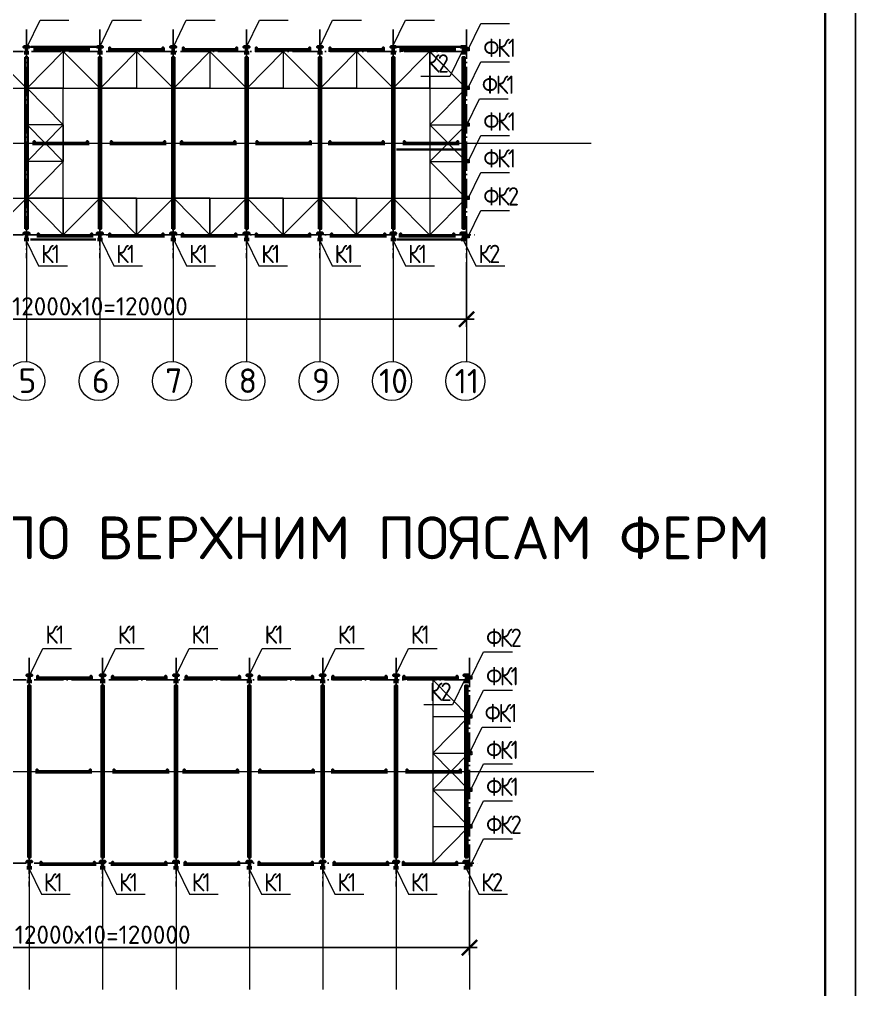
# Model space of a CAD drawing. Header units: millimetres. Extents: x -258606 to -95372, y 16759 to 83244.
# Drawn here: x -125295.1 to -125158.4, y 42037.8 to 42196.6 of the extents above; entities that cross this region are included whole.
import ezdxf

# ---------------------------------------------------------------- set-up
doc = ezdxf.new("R2010")
doc.units = ezdxf.units.MM
doc.header["$LTSCALE"] = 0.5
doc.linetypes.add('ACAD_ISO04W100', pattern=[30, 24, -3, 0, -3])
for name, color, linetype, lineweight in [('0.25-STAMP', 10, 'Continuous', 25), ('0.3-STAMP', 7, 'Continuous', 30), ('ТОЛСТЫЕ', 1, 'Continuous', 50), ('ТОЛСТЫЕ3', 7, 'Continuous', 30), ('ТОНКИЕе', 7, 'Continuous', 5)]:
    doc.layers.add(name, color=color, linetype=linetype, lineweight=lineweight)
doc.layers.add('оси', color=7, linetype='ACAD_ISO04W100')
doc.layers.add('размеры', color=7, linetype='Continuous')
doc.styles.add('Наклонный', font='isocpeur.ttf', dxfattribs={"height": 3.5})
doc.styles.add('Наклонный 5', font='isocpeur.ttf', dxfattribs={"oblique": 15, "height": 7})
doc.styles.add('Текст 3', font='isocpeur.ttf', dxfattribs={"height": 3})
doc.linetypes.add('119-3 Кабель низкоковольтный подземный', pattern='A,8,-2,[31,Russia-GOST_Topo.shx,S=0.1,R=180,X=0,Y=0],8,[31,Russia-GOST_Topo.shx,S=0.1,R=0,X=0,Y=0],-2', length=20)
doc.dimstyles.new('СТРОИТЕЛЬНЫЙ', dxfattribs={"dimtxt": 3.5, "dimasz": 2.5, "dimexe": 1.25, "dimexo": 0.625, "dimtad": 1, "dimdec": 0, "dimlfac": 100, "dimdsep": 46, "dimtxsty": 'Наклонный', "dimblk1": 'ARCHTICK', "dimblk2": 'ARCHTICK', "dimsah": 1, "dimcen": 0, "dimdle": 1.25, "dimadec": 0, "dimazin": 0, "dimtfac": 0.75, "dimtdec": 0, "dimtmove": 0, "dimatfit": 3, "dimldrblk": 'ARCHTICK', "dimfxl": 1, "dimtolj": 1, "dimtzin": 0, "dimarcsym": 0})

# ---------------------------------------------------------------- blocks, each defined once
blk = doc.blocks.new('_ArchTick')
at = {"color": 0, "linetype": 'ByBlock', "const_width": 0.15}
blk.add_lwpolyline([(-0.5, -0.5), (0.5, 0.5)], dxfattribs=at)
blk = doc.blocks.new('*D670')
at = {"layer": 'Defpoints', "color": 0, "transparency": 16777216}
for p in [(-125341.53, 42054.69), (-125221.53, 42054.69), (-125221.53, 42044.7)]:
    blk.add_point(p, dxfattribs=at)
at = {"layer": 'размеры', "color": 0, "lineweight": -2, "transparency": 16777216}
for p, q in [((-125341.53, 42054.06), (-125341.53, 42043.45)), ((-125221.53, 42054.06), (-125221.53, 42043.45)), ((-125342.78, 42044.7), (-125220.28, 42044.7))]:
    blk.add_line(p, q, dxfattribs=at)
at = {"layer": 'размеры', "color": 0, "lineweight": -2, "transparency": 16777216, "xscale": 2.5, "yscale": 2.5, "zscale": 2.5, "rotation": 180}
blk.add_blockref('_ArchTick', (-125341.53, 42044.7), dxfattribs=at)
at = {"layer": 'размеры', "color": 0, "lineweight": -2, "transparency": 16777216, "xscale": 2.5, "yscale": 2.5, "zscale": 2.5}
blk.add_blockref('_ArchTick', (-125221.53, 42044.7), dxfattribs=at)
at = {"layer": 'размеры', "color": 0, "lineweight": 0, "transparency": 16777216, "insert": (-125281.53, 42046.82), "char_height": 3, "attachment_point": 5, "style": 'Наклонный'}
blk.add_mtext('\\A1;12000х10=120000', dxfattribs=at)
blk = doc.blocks.new('*D672')
at = {"layer": 'Defpoints', "color": 0, "transparency": 16777216}
for p in [(-125341.98, 42157.52), (-125221.98, 42157.52), (-125221.98, 42147.53)]:
    blk.add_point(p, dxfattribs=at)
at = {"layer": 'размеры', "color": 0, "lineweight": -2, "transparency": 16777216}
for p, q in [((-125341.98, 42156.89), (-125341.98, 42146.28)), ((-125221.98, 42156.89), (-125221.98, 42146.28)), ((-125343.23, 42147.53), (-125220.73, 42147.53))]:
    blk.add_line(p, q, dxfattribs=at)
at = {"layer": 'размеры', "color": 0, "lineweight": -2, "transparency": 16777216, "xscale": 2.5, "yscale": 2.5, "zscale": 2.5, "rotation": 180}
blk.add_blockref('_ArchTick', (-125341.98, 42147.53), dxfattribs=at)
at = {"layer": 'размеры', "color": 0, "lineweight": -2, "transparency": 16777216, "xscale": 2.5, "yscale": 2.5, "zscale": 2.5}
blk.add_blockref('_ArchTick', (-125221.98, 42147.53), dxfattribs=at)
at = {"layer": 'размеры', "color": 0, "lineweight": 0, "transparency": 16777216, "insert": (-125281.98, 42149.65), "char_height": 3, "attachment_point": 5, "style": 'Наклонный'}
blk.add_mtext('\\A1;12000х10=120000', dxfattribs=at)

msp = doc.modelspace()

# ---------------------------------------------------------------- linework, layer by layer
at = {"layer": '0.25-STAMP', "color": 0}
msp.add_lwpolyline([(-125999.35286, 41751.8386), (-125158.35286, 41751.8386), (-125158.35286, 42345.8386), (-125999.35286, 42345.8386), (-125999.35286, 41751.8386)], dxfattribs=at)
at = {"layer": '0.3-STAMP', "color": 0}
msp.add_lwpolyline([(-125979.35286, 41756.8386), (-125163.35286, 41756.8386), (-125163.35286, 42340.8386), (-125979.35286, 42340.8386), (-125979.35286, 41756.8386)], dxfattribs=at)
at = {"layer": 'оси', "color": 0, "ltscale": 0.4}
for points in [[(-125293.98199, 42194.93007), (-125293.98199, 42194.93007), (-125293.98199, 42157.51886)], [(-125293.98199, 42194.93007), (-125293.98199, 42194.93007), (-125293.98199, 42157.51886)], [(-125281.98199, 42194.93007), (-125281.98199, 42194.93007), (-125281.98199, 42157.51886)], [(-125281.98199, 42194.93007), (-125281.98199, 42194.93007), (-125281.98199, 42157.51886)], [(-125269.98199, 42194.93007), (-125269.98199, 42194.93007), (-125269.98199, 42157.51886)], [(-125269.98199, 42194.93007), (-125269.98199, 42194.93007), (-125269.98199, 42157.51886)], [(-125257.98199, 42194.93007), (-125257.98199, 42194.93007), (-125257.98199, 42157.51886)], [(-125257.98199, 42194.93007), (-125257.98199, 42194.93007), (-125257.98199, 42157.51886)], [(-125245.98199, 42194.93007), (-125245.98199, 42194.93007), (-125245.98199, 42157.51886)], [(-125245.98199, 42194.93007), (-125245.98199, 42194.93007), (-125245.98199, 42157.51886)], [(-125233.98199, 42194.93007), (-125233.98199, 42194.93007), (-125233.98199, 42157.51886)], [(-125233.98199, 42194.93007), (-125233.98199, 42194.93007), (-125233.98199, 42157.51886)], [(-125221.98199, 42194.93007), (-125221.98199, 42194.93007), (-125221.98199, 42157.51886)], [(-125341.98199, 42191.35776), (-125221.98199, 42191.35776)], [(-125341.98199, 42161.35776), (-125341.98199, 42161.35776), (-125220.63511, 42161.35776)], [(-125293.52973, 42092.10035), (-125293.52973, 42092.10035), (-125293.52973, 42054.68914)], [(-125293.52973, 42092.10035), (-125293.52973, 42092.10035), (-125293.52973, 42054.68914)], [(-125281.52973, 42092.10035), (-125281.52973, 42092.10035), (-125281.52973, 42054.68914)], [(-125281.52973, 42092.10035), (-125281.52973, 42092.10035), (-125281.52973, 42054.68914)], [(-125269.52973, 42092.10035), (-125269.52973, 42092.10035), (-125269.52973, 42054.68914)], [(-125269.52973, 42092.10035), (-125269.52973, 42092.10035), (-125269.52973, 42054.68914)], [(-125257.52973, 42092.10035), (-125257.52973, 42092.10035), (-125257.52973, 42054.68914)], [(-125257.52973, 42092.10035), (-125257.52973, 42092.10035), (-125257.52973, 42054.68914)], [(-125245.52973, 42092.10035), (-125245.52973, 42092.10035), (-125245.52973, 42054.68914)], [(-125245.52973, 42092.10035), (-125245.52973, 42092.10035), (-125245.52973, 42054.68914)], [(-125233.52973, 42092.10035), (-125233.52973, 42092.10035), (-125233.52973, 42054.68914)], [(-125233.52973, 42092.10035), (-125233.52973, 42092.10035), (-125233.52973, 42054.68914)], [(-125221.52973, 42092.10035), (-125221.52973, 42092.10035), (-125221.52973, 42054.68914)], [(-125341.52973, 42088.52805), (-125221.52973, 42088.52805)], [(-125341.52973, 42058.52805), (-125341.52973, 42058.52805), (-125220.18284, 42058.52805)]]:
    msp.add_lwpolyline(points, dxfattribs=at)
at = {"layer": 'ТОЛСТЫЕ', "color": 0}
for points in [[(-125293.98199, 42191.60776), (-125293.98199, 42192.10776), (-125293.58199, 42192.10776), (-125294.38199, 42192.10776), (-125293.98199, 42192.10776), (-125293.98199, 42191.10776), (-125293.58199, 42191.10776)], [(-125292.59015, 42191.60776), (-125292.59015, 42191.90706), (-125292.59015, 42191.30772)], [(-125283.88643, 42191.60776), (-125283.88643, 42191.90706), (-125283.88643, 42191.30772)], [(-125281.98199, 42191.60776), (-125281.98199, 42192.10776), (-125281.58199, 42192.10776), (-125282.38199, 42192.10776), (-125281.98199, 42192.10776), (-125281.98199, 42191.10776), (-125281.58199, 42191.10776)], [(-125280.36139, 42191.60776), (-125280.36139, 42191.90706), (-125280.36139, 42191.30772)], [(-125271.65767, 42191.60776), (-125271.65767, 42191.90706), (-125271.65767, 42191.30772)], [(-125269.98199, 42191.60776), (-125269.98199, 42192.10776), (-125269.58199, 42192.10776), (-125270.38199, 42192.10776), (-125269.98199, 42192.10776), (-125269.98199, 42191.10776), (-125269.58199, 42191.10776)], [(-125268.31316, 42191.60776), (-125268.31316, 42191.90706), (-125268.31316, 42191.30772)], [(-125259.60944, 42191.60776), (-125259.60944, 42191.90706), (-125259.60944, 42191.30772)], [(-125257.98199, 42191.60776), (-125257.98199, 42192.10776), (-125257.58199, 42192.10776), (-125258.38199, 42192.10776), (-125257.98199, 42192.10776), (-125257.98199, 42191.10776), (-125257.58199, 42191.10776)], [(-125256.3721, 42191.60776), (-125256.3721, 42191.90706), (-125256.3721, 42191.30772)], [(-125247.66838, 42191.60776), (-125247.66838, 42191.90706), (-125247.66838, 42191.30772)], [(-125245.98199, 42191.60776), (-125245.98199, 42192.10776), (-125245.58199, 42192.10776), (-125246.38199, 42192.10776), (-125245.98199, 42192.10776), (-125245.98199, 42191.10776), (-125245.58199, 42191.10776)], [(-125244.32387, 42191.60776), (-125244.32387, 42191.90706), (-125244.32387, 42191.30772)], [(-125235.62015, 42191.60776), (-125235.62015, 42191.90706), (-125235.62015, 42191.30772)], [(-125233.98199, 42191.60776), (-125233.98199, 42192.10776), (-125233.58199, 42192.10776), (-125234.38199, 42192.10776), (-125233.98199, 42192.10776), (-125233.98199, 42191.10776), (-125233.58199, 42191.10776)], [(-125232.70966, 42191.60776), (-125232.70966, 42191.90706), (-125232.70966, 42191.30772)], [(-125224.00594, 42191.60776), (-125224.00594, 42191.90706), (-125224.00594, 42191.30772)], [(-125222.48199, 42191.60776), (-125222.48199, 42192.10776), (-125222.08199, 42192.10776), (-125222.88199, 42192.10776), (-125222.48199, 42192.10776), (-125222.48199, 42191.10776), (-125222.08199, 42191.10776)], [(-125293.98199, 42191.10776), (-125294.38199, 42191.10776)], [(-125292.59015, 42191.60776), (-125283.88643, 42191.60776)], [(-125281.98199, 42191.10776), (-125282.38199, 42191.10776)], [(-125280.36139, 42191.60776), (-125271.65767, 42191.60776)], [(-125269.98199, 42191.10776), (-125270.38199, 42191.10776)], [(-125268.31316, 42191.60776), (-125259.60944, 42191.60776)], [(-125257.98199, 42191.10776), (-125258.38199, 42191.10776)], [(-125256.3721, 42191.60776), (-125247.66838, 42191.60776)], [(-125245.98199, 42191.10776), (-125246.38199, 42191.10776)], [(-125244.32387, 42191.60776), (-125235.62015, 42191.60776)], [(-125233.98199, 42191.10776), (-125234.38199, 42191.10776)], [(-125232.70966, 42191.60776), (-125224.00594, 42191.60776)], [(-125222.48199, 42191.10776), (-125222.88199, 42191.10776)], [(-125292.71405, 42176.31149), (-125292.71405, 42176.61079), (-125292.71405, 42176.01145)], [(-125292.71405, 42176.31149), (-125284.01033, 42176.31149)], [(-125284.01033, 42176.31149), (-125284.01033, 42176.61079), (-125284.01033, 42176.01145)], [(-125280.09991, 42176.31149), (-125280.09991, 42176.61079), (-125280.09991, 42176.01145)], [(-125280.09991, 42176.31149), (-125271.39619, 42176.31149)], [(-125271.39619, 42176.31149), (-125271.39619, 42176.61079), (-125271.39619, 42176.01145)], [(-125268.62784, 42176.31149), (-125268.62784, 42176.61079), (-125268.62784, 42176.01145)], [(-125268.62784, 42176.31149), (-125259.92413, 42176.31149)], [(-125259.92413, 42176.31149), (-125259.92413, 42176.61079), (-125259.92413, 42176.01145)], [(-125256.26454, 42176.31149), (-125256.26454, 42176.61079), (-125256.26454, 42176.01145)], [(-125256.26454, 42176.31149), (-125247.56083, 42176.31149)], [(-125247.56083, 42176.31149), (-125247.56083, 42176.61079), (-125247.56083, 42176.01145)], [(-125244.34705, 42176.31149), (-125244.34705, 42176.61079), (-125244.34705, 42176.01145)], [(-125244.34705, 42176.31149), (-125235.64333, 42176.31149)], [(-125235.64333, 42176.31149), (-125235.64333, 42176.61079), (-125235.64333, 42176.01145)], [(-125232.17644, 42176.31149), (-125232.17644, 42176.61079), (-125232.17644, 42176.01145)], [(-125232.17644, 42176.31149), (-125223.47272, 42176.31149)], [(-125223.47272, 42176.31149), (-125223.47272, 42176.61079), (-125223.47272, 42176.01145)], [(-125293.98199, 42161.10776), (-125293.98199, 42161.60776), (-125293.58199, 42161.60776), (-125294.38199, 42161.60776), (-125293.98199, 42161.60776), (-125293.98199, 42160.60776), (-125293.58199, 42160.60776)], [(-125292.04515, 42161.19682), (-125292.04515, 42161.49611), (-125292.04515, 42160.89677)], [(-125283.34143, 42161.19682), (-125283.34143, 42161.49611), (-125283.34143, 42160.89677)], [(-125281.98199, 42161.10776), (-125281.98199, 42161.60776), (-125281.58199, 42161.60776), (-125282.38199, 42161.60776), (-125281.98199, 42161.60776), (-125281.98199, 42160.60776), (-125281.58199, 42160.60776)], [(-125280.37051, 42161.19682), (-125280.37051, 42161.49611), (-125280.37051, 42160.89677)], [(-125271.66679, 42161.19682), (-125271.66679, 42161.49611), (-125271.66679, 42160.89677)], [(-125269.98199, 42161.10776), (-125269.98199, 42161.60776), (-125269.58199, 42161.60776), (-125270.38199, 42161.60776), (-125269.98199, 42161.60776), (-125269.98199, 42160.60776), (-125269.58199, 42160.60776)], [(-125268.46062, 42161.19682), (-125268.46062, 42161.49611), (-125268.46062, 42160.89677)], [(-125259.7569, 42161.19682), (-125259.7569, 42161.49611), (-125259.7569, 42160.89677)], [(-125257.98199, 42161.10776), (-125257.98199, 42161.60776), (-125257.58199, 42161.60776), (-125258.38199, 42161.60776), (-125257.98199, 42161.60776), (-125257.98199, 42160.60776), (-125257.58199, 42160.60776)], [(-125256.38882, 42161.19682), (-125256.38882, 42161.49611), (-125256.38882, 42160.89677)], [(-125247.6851, 42161.19682), (-125247.6851, 42161.49611), (-125247.6851, 42160.89677)], [(-125245.98199, 42161.10776), (-125245.98199, 42161.60776), (-125245.58199, 42161.60776), (-125246.38199, 42161.60776), (-125245.98199, 42161.60776), (-125245.98199, 42160.60776), (-125245.58199, 42160.60776)], [(-125244.08709, 42161.19682), (-125244.08709, 42161.49611), (-125244.08709, 42160.89677)], [(-125235.38337, 42161.19682), (-125235.38337, 42161.49611), (-125235.38337, 42160.89677)], [(-125233.98199, 42161.10776), (-125233.98199, 42161.60776), (-125233.58199, 42161.60776), (-125234.38199, 42161.60776), (-125233.98199, 42161.60776), (-125233.98199, 42160.60776), (-125233.58199, 42160.60776)], [(-125232.78529, 42161.19682), (-125232.78529, 42161.49611), (-125232.78529, 42160.89677)], [(-125224.08157, 42161.19682), (-125224.08157, 42161.49611), (-125224.08157, 42160.89677)], [(-125222.48199, 42161.10776), (-125222.48199, 42161.60776), (-125222.08199, 42161.60776), (-125222.88199, 42161.60776), (-125222.48199, 42161.60776), (-125222.48199, 42160.60776), (-125222.08199, 42160.60776)], [(-125293.98199, 42160.60776), (-125294.38199, 42160.60776)], [(-125292.04515, 42161.19682), (-125283.34143, 42161.19682)], [(-125281.98199, 42160.60776), (-125282.38199, 42160.60776)], [(-125280.37051, 42161.19682), (-125271.66679, 42161.19682)], [(-125269.98199, 42160.60776), (-125270.38199, 42160.60776)], [(-125268.46062, 42161.19682), (-125259.7569, 42161.19682)], [(-125257.98199, 42160.60776), (-125258.38199, 42160.60776)], [(-125256.38882, 42161.19682), (-125247.6851, 42161.19682)], [(-125245.98199, 42160.60776), (-125246.38199, 42160.60776)], [(-125244.08709, 42161.19682), (-125235.38337, 42161.19682)], [(-125233.98199, 42160.60776), (-125234.38199, 42160.60776)], [(-125232.78529, 42161.19682), (-125224.08157, 42161.19682)], [(-125222.48199, 42160.60776), (-125222.88199, 42160.60776)], [(-125293.52973, 42088.77805), (-125293.52973, 42089.27805), (-125293.12973, 42089.27805), (-125293.92973, 42089.27805), (-125293.52973, 42089.27805), (-125293.52973, 42088.27805), (-125293.12973, 42088.27805)], [(-125292.13788, 42088.77805), (-125292.13788, 42089.07735), (-125292.13788, 42088.47801)], [(-125292.13788, 42088.77805), (-125283.43416, 42088.77805)], [(-125283.43416, 42088.77805), (-125283.43416, 42089.07735), (-125283.43416, 42088.47801)], [(-125281.52973, 42088.77805), (-125281.52973, 42089.27805), (-125281.12973, 42089.27805), (-125281.92973, 42089.27805), (-125281.52973, 42089.27805), (-125281.52973, 42088.27805), (-125281.12973, 42088.27805)], [(-125279.90912, 42088.77805), (-125279.90912, 42089.07735), (-125279.90912, 42088.47801)], [(-125279.90912, 42088.77805), (-125271.2054, 42088.77805)], [(-125271.2054, 42088.77805), (-125271.2054, 42089.07735), (-125271.2054, 42088.47801)], [(-125269.52973, 42088.77805), (-125269.52973, 42089.27805), (-125269.12973, 42089.27805), (-125269.92973, 42089.27805), (-125269.52973, 42089.27805), (-125269.52973, 42088.27805), (-125269.12973, 42088.27805)], [(-125267.86089, 42088.77805), (-125267.86089, 42089.07735), (-125267.86089, 42088.47801)], [(-125267.86089, 42088.77805), (-125259.15717, 42088.77805)], [(-125259.15717, 42088.77805), (-125259.15717, 42089.07735), (-125259.15717, 42088.47801)], [(-125257.52973, 42088.77805), (-125257.52973, 42089.27805), (-125257.12973, 42089.27805), (-125257.92973, 42089.27805), (-125257.52973, 42089.27805), (-125257.52973, 42088.27805), (-125257.12973, 42088.27805)], [(-125255.91983, 42088.77805), (-125255.91983, 42089.07735), (-125255.91983, 42088.47801)], [(-125255.91983, 42088.77805), (-125247.21611, 42088.77805)], [(-125247.21611, 42088.77805), (-125247.21611, 42089.07735), (-125247.21611, 42088.47801)], [(-125245.52973, 42088.77805), (-125245.52973, 42089.27805), (-125245.12973, 42089.27805), (-125245.92973, 42089.27805), (-125245.52973, 42089.27805), (-125245.52973, 42088.27805), (-125245.12973, 42088.27805)], [(-125243.8716, 42088.77805), (-125243.8716, 42089.07735), (-125243.8716, 42088.47801)], [(-125243.8716, 42088.77805), (-125235.16788, 42088.77805)], [(-125235.16788, 42088.77805), (-125235.16788, 42089.07735), (-125235.16788, 42088.47801)], [(-125233.52973, 42088.77805), (-125233.52973, 42089.27805), (-125233.12973, 42089.27805), (-125233.92973, 42089.27805), (-125233.52973, 42089.27805), (-125233.52973, 42088.27805), (-125233.12973, 42088.27805)], [(-125232.25739, 42088.77805), (-125232.25739, 42089.07735), (-125232.25739, 42088.47801)], [(-125232.25739, 42088.77805), (-125223.55367, 42088.77805)], [(-125223.55367, 42088.77805), (-125223.55367, 42089.07735), (-125223.55367, 42088.47801)], [(-125222.02973, 42088.77805), (-125222.02973, 42089.27805), (-125221.62973, 42089.27805), (-125222.42973, 42089.27805), (-125222.02973, 42089.27805), (-125222.02973, 42088.27805), (-125221.62973, 42088.27805)], [(-125293.52973, 42088.27805), (-125293.92973, 42088.27805)], [(-125281.52973, 42088.27805), (-125281.92973, 42088.27805)], [(-125269.52973, 42088.27805), (-125269.92973, 42088.27805)], [(-125257.52973, 42088.27805), (-125257.92973, 42088.27805)], [(-125245.52973, 42088.27805), (-125245.92973, 42088.27805)], [(-125233.52973, 42088.27805), (-125233.92973, 42088.27805)], [(-125222.02973, 42088.27805), (-125222.42973, 42088.27805)], [(-125292.26178, 42073.48178), (-125292.26178, 42073.78108), (-125292.26178, 42073.18174)], [(-125292.26178, 42073.48178), (-125283.55806, 42073.48178)], [(-125283.55806, 42073.48178), (-125283.55806, 42073.78108), (-125283.55806, 42073.18174)], [(-125279.64764, 42073.48178), (-125279.64764, 42073.78108), (-125279.64764, 42073.18174)], [(-125279.64764, 42073.48178), (-125270.94392, 42073.48178)], [(-125270.94392, 42073.48178), (-125270.94392, 42073.78108), (-125270.94392, 42073.18174)], [(-125268.17558, 42073.48178), (-125268.17558, 42073.78108), (-125268.17558, 42073.18174)], [(-125268.17558, 42073.48178), (-125259.47186, 42073.48178)], [(-125259.47186, 42073.48178), (-125259.47186, 42073.78108), (-125259.47186, 42073.18174)], [(-125255.81227, 42073.48178), (-125255.81227, 42073.78108), (-125255.81227, 42073.18174)], [(-125255.81227, 42073.48178), (-125247.10856, 42073.48178)], [(-125247.10856, 42073.48178), (-125247.10856, 42073.78108), (-125247.10856, 42073.18174)], [(-125243.89478, 42073.48178), (-125243.89478, 42073.78108), (-125243.89478, 42073.18174)], [(-125243.89478, 42073.48178), (-125235.19106, 42073.48178)], [(-125235.19106, 42073.48178), (-125235.19106, 42073.78108), (-125235.19106, 42073.18174)], [(-125231.72417, 42073.48178), (-125231.72417, 42073.78108), (-125231.72417, 42073.18174)], [(-125231.72417, 42073.48178), (-125223.02045, 42073.48178)], [(-125223.02045, 42073.48178), (-125223.02045, 42073.78108), (-125223.02045, 42073.18174)], [(-125293.52973, 42058.27805), (-125293.52973, 42058.77805), (-125293.12973, 42058.77805), (-125293.92973, 42058.77805), (-125293.52973, 42058.77805), (-125293.52973, 42057.77805), (-125293.12973, 42057.77805)], [(-125291.59288, 42058.3671), (-125291.59288, 42058.6664), (-125291.59288, 42058.06706)], [(-125291.59288, 42058.3671), (-125282.88916, 42058.3671)], [(-125282.88916, 42058.3671), (-125282.88916, 42058.6664), (-125282.88916, 42058.06706)], [(-125281.52973, 42058.27805), (-125281.52973, 42058.77805), (-125281.12973, 42058.77805), (-125281.92973, 42058.77805), (-125281.52973, 42058.77805), (-125281.52973, 42057.77805), (-125281.12973, 42057.77805)], [(-125279.91824, 42058.3671), (-125279.91824, 42058.6664), (-125279.91824, 42058.06706)], [(-125279.91824, 42058.3671), (-125271.21452, 42058.3671)], [(-125271.21452, 42058.3671), (-125271.21452, 42058.6664), (-125271.21452, 42058.06706)], [(-125269.52973, 42058.27805), (-125269.52973, 42058.77805), (-125269.12973, 42058.77805), (-125269.92973, 42058.77805), (-125269.52973, 42058.77805), (-125269.52973, 42057.77805), (-125269.12973, 42057.77805)], [(-125268.00835, 42058.3671), (-125268.00835, 42058.6664), (-125268.00835, 42058.06706)], [(-125268.00835, 42058.3671), (-125259.30463, 42058.3671)], [(-125259.30463, 42058.3671), (-125259.30463, 42058.6664), (-125259.30463, 42058.06706)], [(-125257.52973, 42058.27805), (-125257.52973, 42058.77805), (-125257.12973, 42058.77805), (-125257.92973, 42058.77805), (-125257.52973, 42058.77805), (-125257.52973, 42057.77805), (-125257.12973, 42057.77805)], [(-125255.93655, 42058.3671), (-125255.93655, 42058.6664), (-125255.93655, 42058.06706)], [(-125255.93655, 42058.3671), (-125247.23283, 42058.3671)], [(-125247.23283, 42058.3671), (-125247.23283, 42058.6664), (-125247.23283, 42058.06706)], [(-125245.52973, 42058.27805), (-125245.52973, 42058.77805), (-125245.12973, 42058.77805), (-125245.92973, 42058.77805), (-125245.52973, 42058.77805), (-125245.52973, 42057.77805), (-125245.12973, 42057.77805)], [(-125243.63482, 42058.3671), (-125243.63482, 42058.6664), (-125243.63482, 42058.06706)], [(-125243.63482, 42058.3671), (-125234.9311, 42058.3671)], [(-125234.9311, 42058.3671), (-125234.9311, 42058.6664), (-125234.9311, 42058.06706)], [(-125233.52973, 42058.27805), (-125233.52973, 42058.77805), (-125233.12973, 42058.77805), (-125233.92973, 42058.77805), (-125233.52973, 42058.77805), (-125233.52973, 42057.77805), (-125233.12973, 42057.77805)], [(-125232.33302, 42058.3671), (-125232.33302, 42058.6664), (-125232.33302, 42058.06706)], [(-125232.33302, 42058.3671), (-125223.6293, 42058.3671)], [(-125223.6293, 42058.3671), (-125223.6293, 42058.6664), (-125223.6293, 42058.06706)], [(-125222.02973, 42058.27805), (-125222.02973, 42058.77805), (-125221.62973, 42058.77805), (-125222.42973, 42058.77805), (-125222.02973, 42058.77805), (-125222.02973, 42057.77805), (-125221.62973, 42057.77805)], [(-125293.52973, 42057.77805), (-125293.92973, 42057.77805)], [(-125281.52973, 42057.77805), (-125281.92973, 42057.77805)], [(-125269.52973, 42057.77805), (-125269.92973, 42057.77805)], [(-125257.52973, 42057.77805), (-125257.92973, 42057.77805)], [(-125245.52973, 42057.77805), (-125245.92973, 42057.77805)], [(-125233.52973, 42057.77805), (-125233.92973, 42057.77805)], [(-125222.02973, 42057.77805), (-125222.42973, 42057.77805)]]:
    msp.add_lwpolyline(points, dxfattribs=at)
at = {"layer": 'ТОЛСТЫЕ3', "color": 0, "linetype": '119-3 Кабель низкоковольтный подземный', "ltscale": 0.3}
for points in [[(-125293.30561, 42192.12137), (-125282.60561, 42192.12137)], [(-125233.63453, 42192.12137), (-125222.93453, 42192.12137)], [(-125233.45476, 42175.32791), (-125222.75476, 42175.32791)], [(-125293.34019, 42160.60776), (-125282.64019, 42160.60776)], [(-125233.45476, 42160.60776), (-125222.75476, 42160.60776)]]:
    msp.add_lwpolyline(points, dxfattribs=at)
at = {"layer": 'ТОЛСТЫЕ3', "color": 0}
for points in [[(-125294.18199, 42162.30776), (-125294.18199, 42162.30776), (-125293.78199, 42162.30776), (-125293.78199, 42190.40776), (-125294.18199, 42190.40776), (-125294.18199, 42162.30776)], [(-125282.18199, 42162.30776), (-125282.18199, 42162.30776), (-125281.78199, 42162.30776), (-125281.78199, 42190.40776), (-125282.18199, 42190.40776), (-125282.18199, 42162.30776)], [(-125270.18199, 42162.30776), (-125270.18199, 42162.30776), (-125269.78199, 42162.30776), (-125269.78199, 42190.40776), (-125270.18199, 42190.40776), (-125270.18199, 42162.30776)], [(-125258.18199, 42162.30776), (-125258.18199, 42162.30776), (-125257.78199, 42162.30776), (-125257.78199, 42190.40776), (-125258.18199, 42190.40776), (-125258.18199, 42162.30776)], [(-125246.18199, 42162.30776), (-125246.18199, 42162.30776), (-125245.78199, 42162.30776), (-125245.78199, 42190.40776), (-125246.18199, 42190.40776), (-125246.18199, 42162.30776)], [(-125234.18199, 42162.30776), (-125234.18199, 42162.30776), (-125233.78199, 42162.30776), (-125233.78199, 42190.40776), (-125234.18199, 42190.40776), (-125234.18199, 42162.30776)], [(-125222.68199, 42162.30776), (-125222.68199, 42162.30776), (-125222.28199, 42162.30776), (-125222.28199, 42190.40776), (-125222.68199, 42190.40776), (-125222.68199, 42162.30776)], [(-125293.72973, 42059.47805), (-125293.72973, 42059.47805), (-125293.32973, 42059.47805), (-125293.32973, 42087.57805), (-125293.72973, 42087.57805), (-125293.72973, 42059.47805)], [(-125281.72973, 42059.47805), (-125281.72973, 42059.47805), (-125281.32973, 42059.47805), (-125281.32973, 42087.57805), (-125281.72973, 42087.57805), (-125281.72973, 42059.47805)], [(-125269.72973, 42059.47805), (-125269.72973, 42059.47805), (-125269.32973, 42059.47805), (-125269.32973, 42087.57805), (-125269.72973, 42087.57805), (-125269.72973, 42059.47805)], [(-125257.72973, 42059.47805), (-125257.72973, 42059.47805), (-125257.32973, 42059.47805), (-125257.32973, 42087.57805), (-125257.72973, 42087.57805), (-125257.72973, 42059.47805)], [(-125245.72973, 42059.47805), (-125245.72973, 42059.47805), (-125245.32973, 42059.47805), (-125245.32973, 42087.57805), (-125245.72973, 42087.57805), (-125245.72973, 42059.47805)], [(-125233.72973, 42059.47805), (-125233.72973, 42059.47805), (-125233.32973, 42059.47805), (-125233.32973, 42087.57805), (-125233.72973, 42087.57805), (-125233.72973, 42059.47805)], [(-125222.22973, 42059.47805), (-125222.22973, 42059.47805), (-125221.82973, 42059.47805), (-125221.82973, 42087.57805), (-125222.22973, 42087.57805), (-125222.22973, 42059.47805)]]:
    msp.add_lwpolyline(points, dxfattribs=at)
at = {"layer": 'ТОНКИЕе', "color": 0, "lineweight": 0}
for points in [[(-125293.8875, 42192.10776), (-125291.76414, 42196.47321), (-125287.05815, 42196.47321)], [(-125282.01801, 42192.10776), (-125279.89465, 42196.47321), (-125275.18866, 42196.47321)], [(-125269.96416, 42192.10776), (-125267.8408, 42196.47321), (-125263.13481, 42196.47321)], [(-125258.01101, 42192.10776), (-125255.88766, 42196.47321), (-125251.18167, 42196.47321)], [(-125246.02561, 42192.10776), (-125243.90225, 42196.47321), (-125239.19626, 42196.47321)], [(-125234.08562, 42192.10776), (-125231.96227, 42196.47321), (-125227.25628, 42196.47321)], [(-125221.78287, 42191.59056), (-125219.65952, 42195.95601), (-125214.95353, 42195.95601)], [(-125222.06341, 42191.94545), (-125221.56341, 42191.94545), (-125221.56341, 42191.44545), (-125222.06341, 42191.44545), (-125222.06341, 42191.94545)], [(-125222.06341, 42191.44545), (-125221.56341, 42191.94545), (-125222.06341, 42191.94545), (-125221.56341, 42191.44545)], [(-125222.63235, 42191.60776), (-125224.75571, 42187.24232), (-125229.4617, 42187.24232)], [(-125221.78287, 42185.30329), (-125219.65952, 42189.66874), (-125214.95353, 42189.66874)], [(-125222.06341, 42185.60776), (-125221.56341, 42185.60776), (-125221.56341, 42185.10776), (-125222.06341, 42185.10776), (-125222.06341, 42185.60776)], [(-125222.06341, 42185.10776), (-125221.56341, 42185.60776), (-125222.06341, 42185.60776), (-125221.56341, 42185.10776)], [(-125222.01656, 42179.26641), (-125219.89321, 42183.63185), (-125215.18722, 42183.63185)], [(-125222.06341, 42179.60776), (-125221.56341, 42179.60776), (-125221.56341, 42179.10776), (-125222.06341, 42179.10776), (-125222.06341, 42179.60776)], [(-125222.06341, 42179.10776), (-125221.56341, 42179.60776), (-125222.06341, 42179.60776), (-125221.56341, 42179.10776)], [(-125221.78287, 42173.24083), (-125219.65952, 42177.60627), (-125214.95353, 42177.60627)], [(-125222.06341, 42173.60776), (-125221.56341, 42173.60776), (-125221.56341, 42173.10776), (-125222.06341, 42173.10776), (-125222.06341, 42173.60776)], [(-125222.06341, 42173.10776), (-125221.56341, 42173.60776), (-125222.06341, 42173.60776), (-125221.56341, 42173.10776)], [(-125221.78287, 42167.21193), (-125219.65952, 42171.57737), (-125214.95353, 42171.57737)], [(-125222.06341, 42167.60776), (-125221.56341, 42167.60776), (-125221.56341, 42167.10776), (-125222.06341, 42167.10776), (-125222.06341, 42167.60776)], [(-125222.06341, 42167.10776), (-125221.56341, 42167.60776), (-125222.06341, 42167.60776), (-125221.56341, 42167.10776)], [(-125221.78287, 42160.99442), (-125219.65952, 42165.35987), (-125214.95353, 42165.35987)], [(-125294.1331, 42160.66659), (-125292.00975, 42156.30114), (-125287.30376, 42156.30114)], [(-125281.83509, 42160.66659), (-125279.71173, 42156.30114), (-125275.00574, 42156.30114)], [(-125269.92264, 42160.66659), (-125267.79929, 42156.30114), (-125263.0933, 42156.30114)], [(-125258.107, 42160.66659), (-125255.98365, 42156.30114), (-125251.27765, 42156.30114)], [(-125246.11049, 42160.66659), (-125243.98714, 42156.30114), (-125239.28115, 42156.30114)], [(-125234.09425, 42160.66659), (-125231.9709, 42156.30114), (-125227.26491, 42156.30114)], [(-125222.58012, 42160.66659), (-125220.45677, 42156.30114), (-125215.75078, 42156.30114)], [(-125222.06341, 42161.35776), (-125221.56341, 42161.35776), (-125221.56341, 42160.85776), (-125222.06341, 42160.85776), (-125222.06341, 42161.35776)], [(-125222.06341, 42160.85776), (-125221.56341, 42161.35776), (-125222.06341, 42161.35776), (-125221.56341, 42160.85776)], [(-125293.43523, 42089.27805), (-125291.31188, 42093.64349), (-125286.60588, 42093.64349)], [(-125281.56574, 42089.27805), (-125279.44238, 42093.64349), (-125274.73639, 42093.64349)], [(-125269.51189, 42089.27805), (-125267.38853, 42093.64349), (-125262.68254, 42093.64349)], [(-125257.55875, 42089.27805), (-125255.43539, 42093.64349), (-125250.7294, 42093.64349)], [(-125245.57334, 42089.27805), (-125243.44998, 42093.64349), (-125238.74399, 42093.64349)], [(-125233.63335, 42089.27805), (-125231.51, 42093.64349), (-125226.80401, 42093.64349)], [(-125221.3306, 42088.76085), (-125219.20725, 42093.1263), (-125214.50126, 42093.1263)], [(-125222.18008, 42088.77805), (-125224.30344, 42084.4126), (-125229.00943, 42084.4126)], [(-125221.61114, 42089.11574), (-125221.11114, 42089.11574), (-125221.11114, 42088.61574), (-125221.61114, 42088.61574), (-125221.61114, 42089.11574)], [(-125221.61114, 42088.61574), (-125221.11114, 42089.11574), (-125221.61114, 42089.11574), (-125221.11114, 42088.61574)], [(-125221.3306, 42082.47357), (-125219.20725, 42086.83902), (-125214.50126, 42086.83902)], [(-125221.61114, 42082.77805), (-125221.11114, 42082.77805), (-125221.11114, 42082.27805), (-125221.61114, 42082.27805), (-125221.61114, 42082.77805)], [(-125221.61114, 42082.27805), (-125221.11114, 42082.77805), (-125221.61114, 42082.77805), (-125221.11114, 42082.27805)], [(-125221.56429, 42076.43669), (-125219.44094, 42080.80214), (-125214.73495, 42080.80214)], [(-125221.61114, 42076.77805), (-125221.11114, 42076.77805), (-125221.11114, 42076.27805), (-125221.61114, 42076.27805), (-125221.61114, 42076.77805)], [(-125221.61114, 42076.27805), (-125221.11114, 42076.77805), (-125221.61114, 42076.77805), (-125221.11114, 42076.27805)], [(-125221.3306, 42070.41111), (-125219.20725, 42074.77656), (-125214.50126, 42074.77656)], [(-125221.61114, 42070.77805), (-125221.11114, 42070.77805), (-125221.11114, 42070.27805), (-125221.61114, 42070.27805), (-125221.61114, 42070.77805)], [(-125221.61114, 42070.27805), (-125221.11114, 42070.77805), (-125221.61114, 42070.77805), (-125221.11114, 42070.27805)], [(-125221.3306, 42064.38221), (-125219.20725, 42068.74766), (-125214.50126, 42068.74766)], [(-125221.61114, 42064.77805), (-125221.11114, 42064.77805), (-125221.11114, 42064.27805), (-125221.61114, 42064.27805), (-125221.61114, 42064.77805)], [(-125221.61114, 42064.27805), (-125221.11114, 42064.77805), (-125221.61114, 42064.77805), (-125221.11114, 42064.27805)], [(-125221.3306, 42058.16471), (-125219.20725, 42062.53016), (-125214.50126, 42062.53016)], [(-125221.61114, 42058.52805), (-125221.11114, 42058.52805), (-125221.11114, 42058.02805), (-125221.61114, 42058.02805), (-125221.61114, 42058.52805)], [(-125221.61114, 42058.02805), (-125221.11114, 42058.52805), (-125221.61114, 42058.52805), (-125221.11114, 42058.02805)], [(-125293.68083, 42057.83687), (-125291.55748, 42053.47143), (-125286.85149, 42053.47143)], [(-125281.38282, 42057.83687), (-125279.25946, 42053.47143), (-125274.55347, 42053.47143)], [(-125269.47037, 42057.83687), (-125267.34702, 42053.47143), (-125262.64103, 42053.47143)], [(-125257.65473, 42057.83687), (-125255.53138, 42053.47143), (-125250.82538, 42053.47143)], [(-125245.65822, 42057.83687), (-125243.53487, 42053.47143), (-125238.82888, 42053.47143)], [(-125233.64198, 42057.83687), (-125231.51863, 42053.47143), (-125226.81264, 42053.47143)], [(-125222.12785, 42057.83687), (-125220.0045, 42053.47143), (-125215.29851, 42053.47143)]]:
    msp.add_lwpolyline(points, dxfattribs=at)
at = {"layer": 'ТОНКИЕе', "color": 0}
for points in [[(-125341.98199, 42191.35776), (-125341.98199, 42185.35776), (-125222.06341, 42185.35776)], [(-125299.98199, 42191.35776), (-125293.98199, 42185.35776)], [(-125287.98199, 42191.35776), (-125287.98199, 42185.35776), (-125293.88199, 42185.35776)], [(-125293.88199, 42185.35776), (-125287.98199, 42191.35776)], [(-125287.98199, 42191.35776), (-125281.98199, 42185.35776)], [(-125275.98199, 42191.35776), (-125275.98199, 42185.35776), (-125281.88199, 42185.35776)], [(-125281.88199, 42185.35776), (-125275.98199, 42191.35776)], [(-125275.98199, 42191.35776), (-125269.98199, 42185.35776)], [(-125263.98199, 42191.35776), (-125263.98199, 42185.35776), (-125269.88199, 42185.35776)], [(-125269.88199, 42185.35776), (-125263.98199, 42191.35776)], [(-125263.98199, 42191.35776), (-125257.98199, 42185.35776)], [(-125251.98199, 42191.35776), (-125251.98199, 42185.35776), (-125257.88199, 42185.35776)], [(-125257.88199, 42185.35776), (-125251.98199, 42191.35776)], [(-125251.98199, 42191.35776), (-125245.98199, 42185.35776)], [(-125239.98199, 42191.35776), (-125239.98199, 42185.35776), (-125245.88199, 42185.35776)], [(-125245.88199, 42185.35776), (-125239.98199, 42191.35776)], [(-125239.98199, 42191.35776), (-125233.98199, 42185.35776)], [(-125228.08199, 42191.35776), (-125228.08199, 42185.35776), (-125233.98199, 42185.35776)], [(-125233.98199, 42185.35776), (-125228.08199, 42191.35776)], [(-125228.08199, 42191.35776), (-125222.08199, 42185.35776)], [(-125221.98199, 42191.35776), (-125227.98199, 42191.35776), (-125227.98199, 42161.35776)], [(-125227.98199, 42191.35776), (-125227.98199, 42185.35776), (-125222.08199, 42185.35776)], [(-125227.98199, 42191.35776), (-125222.08199, 42185.35776), (-125227.98199, 42179.35776)], [(-125293.98199, 42161.35776), (-125287.98199, 42161.35776), (-125287.98199, 42185.35776)], [(-125293.88199, 42185.35776), (-125287.98199, 42179.35776)], [(-125227.98199, 42185.35776), (-125227.98199, 42179.35776), (-125222.08199, 42179.35776)], [(-125287.98199, 42179.35776), (-125287.98199, 42173.35776), (-125293.88199, 42173.35776)], [(-125293.88199, 42173.35776), (-125287.98199, 42179.35776)], [(-125293.88199, 42179.35776), (-125287.98199, 42173.35776)], [(-125287.98199, 42179.35776), (-125293.88199, 42179.35776)], [(-125227.98199, 42179.35776), (-125227.98199, 42173.35776), (-125222.08199, 42173.35776)], [(-125227.98199, 42173.35776), (-125222.08199, 42179.35776)], [(-125227.98199, 42179.35776), (-125222.08199, 42173.35776)], [(-125353.25321, 42176.35776), (-125201.60834, 42176.35776)], [(-125293.88199, 42167.35776), (-125287.98199, 42173.35776)], [(-125227.98199, 42173.35776), (-125227.98199, 42167.35776), (-125222.08199, 42167.35776)], [(-125227.98199, 42173.35776), (-125222.08199, 42167.35776), (-125227.98199, 42161.35776)], [(-125335.98199, 42167.35776), (-125222.08199, 42167.35776)], [(-125299.98199, 42161.35776), (-125293.98199, 42167.35776)], [(-125287.98199, 42167.35776), (-125287.98199, 42161.35776), (-125293.88199, 42161.35776)], [(-125287.98199, 42161.35776), (-125287.98199, 42167.35776), (-125293.88199, 42167.35776)], [(-125293.88199, 42167.35776), (-125287.98199, 42161.35776)], [(-125287.98199, 42161.35776), (-125281.98199, 42167.35776)], [(-125275.98199, 42167.35776), (-125275.98199, 42161.35776), (-125281.88199, 42161.35776)], [(-125275.98199, 42161.35776), (-125275.98199, 42167.35776), (-125281.88199, 42167.35776)], [(-125281.88199, 42167.35776), (-125275.98199, 42161.35776)], [(-125275.98199, 42161.35776), (-125269.98199, 42167.35776)], [(-125263.98199, 42167.35776), (-125263.98199, 42161.35776), (-125269.88199, 42161.35776)], [(-125263.98199, 42161.35776), (-125263.98199, 42167.35776), (-125269.88199, 42167.35776)], [(-125269.88199, 42167.35776), (-125263.98199, 42161.35776)], [(-125263.98199, 42161.35776), (-125257.98199, 42167.35776)], [(-125251.98199, 42167.35776), (-125251.98199, 42161.35776), (-125257.88199, 42161.35776)], [(-125251.98199, 42161.35776), (-125251.98199, 42167.35776), (-125257.88199, 42167.35776)], [(-125257.88199, 42167.35776), (-125251.98199, 42161.35776)], [(-125251.98199, 42161.35776), (-125245.98199, 42167.35776)], [(-125239.98199, 42167.35776), (-125239.98199, 42161.35776), (-125245.88199, 42161.35776)], [(-125239.98199, 42161.35776), (-125239.98199, 42167.35776), (-125245.88199, 42167.35776)], [(-125245.88199, 42167.35776), (-125239.98199, 42161.35776)], [(-125239.98199, 42161.35776), (-125233.98199, 42167.35776)], [(-125233.98199, 42167.35776), (-125228.08199, 42161.35776)], [(-125227.98199, 42167.35776), (-125227.98199, 42161.35776), (-125222.08199, 42161.35776)], [(-125293.98199, 42161.35776), (-125293.98199, 42147.52509), (-125293.98199, 42140.70277)], [(-125281.98199, 42161.35776), (-125281.98199, 42147.52509), (-125281.98199, 42140.70277)], [(-125269.98199, 42161.35776), (-125269.98199, 42147.52509), (-125269.98199, 42140.70277)], [(-125257.98199, 42161.35776), (-125257.98199, 42147.52509), (-125257.98199, 42140.70277)], [(-125245.98199, 42161.35776), (-125245.98199, 42147.52509), (-125245.98199, 42140.70277)], [(-125233.98199, 42161.35776), (-125233.98199, 42147.52509), (-125233.98199, 42140.70277)], [(-125221.98199, 42161.35776), (-125221.98199, 42147.52509), (-125221.98199, 42140.70277)], [(-125221.52973, 42088.52805), (-125227.52973, 42088.52805), (-125227.52973, 42058.52805)], [(-125227.52973, 42088.52805), (-125227.52973, 42082.52805), (-125221.62973, 42082.52805)], [(-125227.52973, 42088.52805), (-125221.62973, 42082.52805), (-125227.52973, 42076.52805)], [(-125227.52973, 42082.52805), (-125227.52973, 42076.52805), (-125221.62973, 42076.52805)], [(-125227.52973, 42076.52805), (-125227.52973, 42070.52805), (-125221.62973, 42070.52805)], [(-125227.52973, 42070.52805), (-125221.62973, 42076.52805)], [(-125227.52973, 42076.52805), (-125221.62973, 42070.52805)], [(-125352.80094, 42073.52805), (-125201.15607, 42073.52805)], [(-125227.52973, 42070.52805), (-125227.52973, 42064.52805), (-125221.62973, 42064.52805)], [(-125227.52973, 42070.52805), (-125221.62973, 42064.52805), (-125227.52973, 42058.52805)], [(-125227.52973, 42064.52805), (-125227.52973, 42058.52805), (-125221.62973, 42058.52805)], [(-125293.52973, 42058.52805), (-125293.52973, 42044.69537), (-125293.52973, 42037.87305)], [(-125281.52973, 42058.52805), (-125281.52973, 42044.69537), (-125281.52973, 42037.87305)], [(-125269.52973, 42058.52805), (-125269.52973, 42044.69537), (-125269.52973, 42037.87305)], [(-125257.52973, 42058.52805), (-125257.52973, 42044.69537), (-125257.52973, 42037.87305)], [(-125245.52973, 42058.52805), (-125245.52973, 42044.69537), (-125245.52973, 42037.87305)], [(-125233.52973, 42058.52805), (-125233.52973, 42044.69537), (-125233.52973, 42037.87305)], [(-125221.52973, 42058.52805), (-125221.52973, 42044.69537), (-125221.52973, 42037.87305)]]:
    msp.add_lwpolyline(points, dxfattribs=at)
for centre in [(-125294.19511, 42137.42633), (-125282.19511, 42137.42633), (-125270.19511, 42137.42633), (-125258.19511, 42137.42633), (-125246.19511, 42137.42633), (-125234.19511, 42137.42633), (-125222.19511, 42137.42633)]:
    msp.add_circle(centre, 3.2, dxfattribs=at)

# ---------------------------------------------------------------- texts
at = {"layer": 'ТОНКИЕе', "color": 0, "lineweight": 0, "char_height": 3, "style": 'Наклонный'}
for s, insert, attachment_point in [('{\\W0.9;\\T0.75;ФК1}', (-125219.26655, 42193.458), 1), ('{\\W0.9;\\T0.75;К2}', (-125225.14868, 42187.89356), 9), ('{\\W0.9;\\T0.75;ФК1}', (-125219.50024, 42187.42111), 1), ('{\\W0.9;\\T0.75;ФК1}', (-125219.26655, 42181.39553), 1), ('{\\W0.9;\\T0.75;ФК1}', (-125219.26655, 42175.36663), 1), ('{\\W0.9;\\T0.75;ФК2}', (-125219.26655, 42169.14913), 1), ('{\\W0.9;\\T0.75;К1}', (-125291.61678, 42159.72755), 1), ('{\\W0.9;\\T0.75;К1}', (-125279.31876, 42159.72755), 1), ('{\\W0.9;\\T0.75;К1}', (-125267.40632, 42159.72755), 1), ('{\\W0.9;\\T0.75;К1}', (-125255.59067, 42159.72755), 1), ('{\\W0.9;\\T0.75;К1}', (-125243.59417, 42159.72755), 1), ('{\\W0.9;\\T0.75;К1}', (-125231.57793, 42159.72755), 1), ('{\\W0.9;\\T0.75;К2}', (-125220.0638, 42159.72755), 1), ('{\\W0.9;\\T0.75;К1}', (-125290.9189, 42097.43276), 1), ('{\\W0.9;\\T0.75;К1}', (-125279.04941, 42097.43276), 1), ('{\\W0.9;\\T0.75;К1}', (-125266.99556, 42097.43276), 1), ('{\\W0.9;\\T0.75;К1}', (-125255.04242, 42097.43276), 1), ('{\\W0.9;\\T0.75;К1}', (-125243.05701, 42097.43276), 1), ('{\\W0.9;\\T0.75;К1}', (-125231.11703, 42097.43276), 1), ('{\\W0.9;\\T0.75;ФК2}', (-125218.81428, 42096.91556), 1), ('{\\W0.9;\\T0.75;ФК1}', (-125218.81428, 42090.62828), 1), ('{\\W0.9;\\T0.75;К2}', (-125224.69641, 42085.06385), 9), ('{\\W0.9;\\T0.75;ФК1}', (-125219.04797, 42084.5914), 1), ('{\\W0.9;\\T0.75;ФК1}', (-125218.81428, 42078.56582), 1), ('{\\W0.9;\\T0.75;ФК1}', (-125218.81428, 42072.53692), 1), ('{\\W0.9;\\T0.75;ФК2}', (-125218.81428, 42066.31942), 1), ('{\\W0.9;\\T0.75;К1}', (-125291.16451, 42056.89783), 1), ('{\\W0.9;\\T0.75;К1}', (-125278.86649, 42056.89783), 1), ('{\\W0.9;\\T0.75;К1}', (-125266.95405, 42056.89783), 1), ('{\\W0.9;\\T0.75;К1}', (-125255.1384, 42056.89783), 1), ('{\\W0.9;\\T0.75;К1}', (-125243.1419, 42056.89783), 1), ('{\\W0.9;\\T0.75;К1}', (-125231.12566, 42056.89783), 1), ('{\\W0.9;\\T0.75;К2}', (-125219.61153, 42056.89783), 1)]:
    msp.add_mtext_dynamic_manual_height_columns(s, width=2.5462957, gutter_width=15, heights=[0], dxfattribs=dict(at, insert=insert, attachment_point=attachment_point))
at = {"layer": 'ТОНКИЕе', "color": 0, "attachment_point": 1}
for s, width, insert, char_height, style in [('{\\Q0;5}', 1.8527324, (-125295.29118, 42139.47855), 4, 'Наклонный 5'), ('{\\Q0;6}', 1.8527324, (-125283.29118, 42139.47855), 4, 'Наклонный 5'), ('{\\Q0;7}', 1.8527324, (-125271.29118, 42139.47855), 4, 'Наклонный 5'), ('{\\Q0;8}', 1.8527324, (-125259.29118, 42139.47855), 4, 'Наклонный 5'), ('{\\Q0;9}', 1.8527324, (-125247.29118, 42139.47855), 4, 'Наклонный 5'), ('{\\Q0;10}', 1.8527324, (-125236.32893, 42139.43986), 4, 'Наклонный 5'), ('{\\Q0;11}', 1.8527324, (-125223.9411, 42139.40202), 4, 'Наклонный 5'), ('ГОРИЗОНТАЛЬНЫЕ СВЯЗИ ПО ВЕРХНИМ ПОЯСАМ ФЕРМ', 597.424223, (-125415.5763, 42115.26173), 7, 'Текст 3')]:
    msp.add_mtext_dynamic_manual_height_columns(s, width=width, gutter_width=35, heights=[0], dxfattribs=dict(at, insert=insert, char_height=char_height, style=style))

# ---------------------------------------------------------------- dimensions: what is measured, and where the dimension line sits
at = {"layer": 'размеры', "color": 0, "lineweight": 0}
for base, p1, p2, picture, middle in [((-125221.98199, 42147.52509), (-125341.98199, 42157.51886), (-125221.98199, 42157.51886), '*D672', (-125281.98199, 42147.52509)), ((-125221.52973, 42044.69537), (-125341.52973, 42054.68914), (-125221.52973, 42054.68914), '*D670', (-125281.52973, 42044.69537))]:
    dim = msp.add_linear_dim(base=base, p1=p1, p2=p2, text='12000х10=120000', dimstyle='СТРОИТЕЛЬНЫЙ', dxfattribs=at)
    dim.commit()
    dim.dimension.update_dxf_attribs({"geometry": picture, "text_midpoint": middle, "dimtype": 160})

doc.saveas('drawing.dxf')
